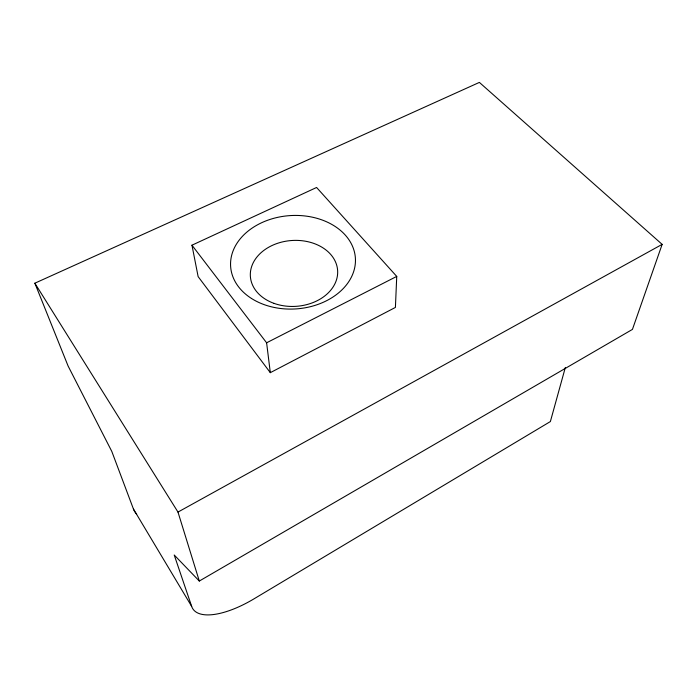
<?xml version="1.0" encoding="UTF-8"?>
<svg xmlns="http://www.w3.org/2000/svg" width="697" height="697" viewBox="0 0 697 697"><rect width="100%" height="100%" fill="white"/><g stroke="black" fill="none" stroke-linecap="round" stroke-linejoin="round"><path stroke-width="1.05" d="M396.741 276.413L395.408 307.429L270.314 372.66L198.131 276.613L191.963 245.196L316.586 187.476L396.741 276.413L266.611 342.793L270.314 372.66M565.337 367.45L550.377 421.554L254.056 598.81A65.553 26.146 -34.2 0 1 191.675 606.407L133.441 509.028L111.79 451.403L68.106 366.03L34.85 283.2L479.379 82.403L662.15 244.368L632.44 329.402L199.307 581.045L174.215 555.004L191.675 606.407M199.307 581.045L177.979 512.077L662.15 244.368M191.963 245.196L266.611 342.793M34.85 283.2L177.979 512.077M136.664 514.107A61.745 30.259 -32.8 0 1 133.441 509.028M274.008 303.361A43.728 32.986 -3.9 0 0 337.627 270.523A43.728 32.986 -3.9 0 0 270.349 246.346A43.728 32.986 -3.9 0 0 274.008 303.361M251.46 298.447A62.521 46.751 -3.9 0 0 354.163 269.922A62.521 46.751 -3.9 0 0 273.372 218.422A62.521 46.751 -3.9 0 0 251.46 298.447"/></g></svg>
